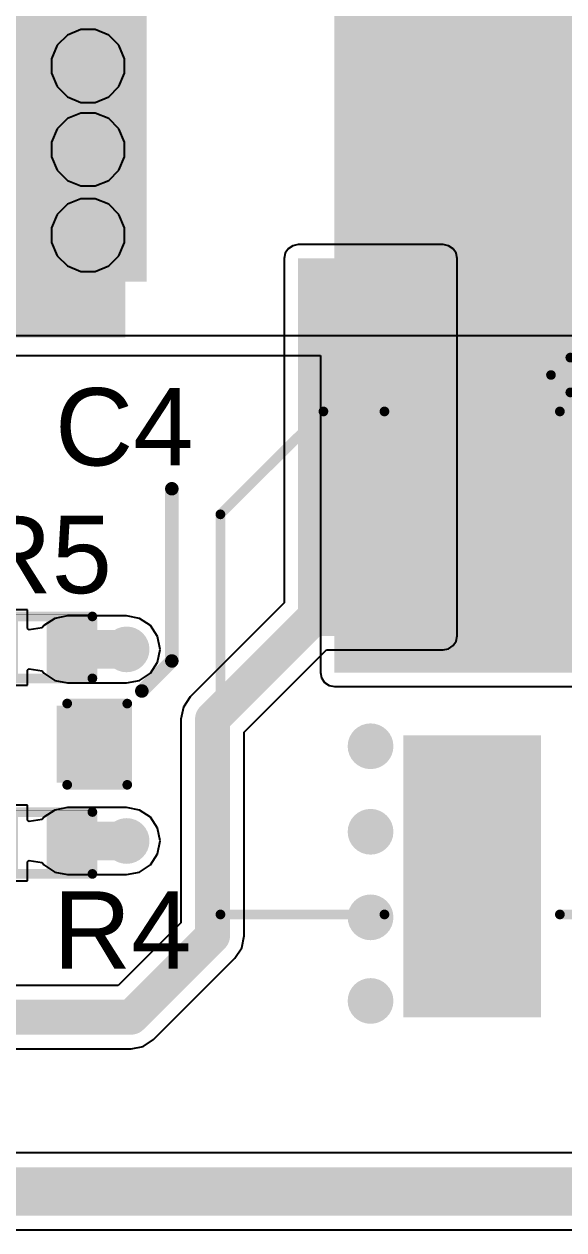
# Model space of a CAD drawing. Header units: millimetres. Extents: x 0.2 to 61.8, y 0.1 to 56.6.
# Drawn here: x 32.86 to 39.94, y 26.37 to 42.19 of the extents above; entities that cross this region are included whole.
import ezdxf

# ---------------------------------------------------------------- set-up
doc = ezdxf.new("R2010")
doc.units = ezdxf.units.MM
for name, color, linetype in [('BottomLayer', 5, 'Continuous'), ('BottomSolder', 6, 'Continuous'), ('TopLayer', 1, 'Continuous'), ('TopOverlay', 2, 'Continuous'), ('TopPaste', 8, 'Continuous'), ('TopSolder', 216, 'Continuous'), ('ViaHoleLayer', 16, 'Continuous')]:
    doc.layers.add(name, color=color, linetype=linetype)
doc.styles.add('Arial', font='', dxfattribs={"height": 0.2})
doc.styles.get('Arial').set_extended_font_data('Arial')

# ---------------------------------------------------------------- blocks, each defined once
blk = doc.blocks.new('R___0402_22')
at = {"layer": 'TopLayer'}
for points in [[(-0.699, -0.318), (-0.699, 0.318), (-0.241, 0.318), (-0.241, -0.318)], [(0.241, -0.318), (0.241, 0.318), (0.699, 0.318), (0.699, -0.318)]]:
    blk.add_hatch(color=1, dxfattribs=at).paths.add_polyline_path(points)
at = {"layer": 'TopPaste'}
for points in [[(-0.699, -0.318), (-0.699, 0.318), (-0.241, 0.318), (-0.241, -0.318)], [(0.241, -0.318), (0.241, 0.318), (0.699, 0.318), (0.699, -0.318)]]:
    blk.add_hatch(color=8, dxfattribs=at).paths.add_polyline_path(points)
at = {"layer": 'TopSolder'}
for points in [[(-0.754, -0.373), (-0.754, 0.373), (-0.186, 0.373), (-0.186, -0.373)], [(0.186, -0.373), (0.186, 0.373), (0.754, 0.373), (0.754, -0.373)]]:
    blk.add_hatch(color=216, dxfattribs=at).paths.add_polyline_path(points)
at = {"layer": 'TopOverlay'}
for points, const_width in [([(0.787, 0.406), (-0.787, 0.406)], 0.127), ([(-0.787, 0.406), (-0.787, -0.406)], 0.127), ([(0.787, 0.406), (0.787, -0.406)], 0.127), ([(0.787, -0.406), (-0.787, -0.406)], 0.127), ([(0.813, -0.432), (-0.813, -0.432)], 0.00323)]:
    blk.add_lwpolyline(points, dxfattribs=dict(at, const_width=const_width))
for points, const_width in [([(-0.819, 0.406, 1), (-0.756, 0.406, 1)], 0.0635), ([(-0.819, 0.406, 1), (-0.756, 0.406, 1)], 0.0635), ([(0.756, 0.406, 1), (0.819, 0.406, 1)], 0.0635), ([(0.756, 0.406, 1), (0.819, 0.406, 1)], 0.0635), ([(-0.819, -0.406, 1), (-0.756, -0.406, 1)], 0.0635), ([(-0.819, -0.406, 1), (-0.756, -0.406, 1)], 0.0635), ([(-0.814, -0.432, 1), (-0.812, -0.432, 1)], 0.00161), ([(0.756, -0.406, 1), (0.819, -0.406, 1)], 0.0635), ([(0.756, -0.406, 1), (0.819, -0.406, 1)], 0.0635), ([(0.812, -0.432, 1), (0.814, -0.432, 1)], 0.00161)]:
    blk.add_lwpolyline(points, format="xyb", close=True, dxfattribs=dict(at, const_width=const_width))
blk = doc.blocks.new('R___0402_23')
at = {"layer": 'TopLayer'}
for points in [[(-0.699, -0.318), (-0.699, 0.318), (-0.241, 0.318), (-0.241, -0.318)], [(0.241, -0.318), (0.241, 0.318), (0.699, 0.318), (0.699, -0.318)]]:
    blk.add_hatch(color=1, dxfattribs=at).paths.add_polyline_path(points)
at = {"layer": 'TopPaste'}
for points in [[(-0.699, -0.318), (-0.699, 0.318), (-0.241, 0.318), (-0.241, -0.318)], [(0.241, -0.318), (0.241, 0.318), (0.699, 0.318), (0.699, -0.318)]]:
    blk.add_hatch(color=8, dxfattribs=at).paths.add_polyline_path(points)
at = {"layer": 'TopSolder'}
for points in [[(-0.754, -0.373), (-0.754, 0.373), (-0.186, 0.373), (-0.186, -0.373)], [(0.186, -0.373), (0.186, 0.373), (0.754, 0.373), (0.754, -0.373)]]:
    blk.add_hatch(color=216, dxfattribs=at).paths.add_polyline_path(points)
at = {"layer": 'TopOverlay'}
for points, const_width in [([(0.787, 0.406), (-0.787, 0.406)], 0.127), ([(-0.787, 0.406), (-0.787, -0.406)], 0.127), ([(0.787, 0.406), (0.787, -0.406)], 0.127), ([(0.787, -0.406), (-0.787, -0.406)], 0.127), ([(0.813, -0.432), (-0.813, -0.432)], 0.00323)]:
    blk.add_lwpolyline(points, dxfattribs=dict(at, const_width=const_width))
for points, const_width in [([(-0.819, 0.406, 1), (-0.756, 0.406, 1)], 0.0635), ([(-0.819, 0.406, 1), (-0.756, 0.406, 1)], 0.0635), ([(0.756, 0.406, 1), (0.819, 0.406, 1)], 0.0635), ([(0.756, 0.406, 1), (0.819, 0.406, 1)], 0.0635), ([(-0.819, -0.406, 1), (-0.756, -0.406, 1)], 0.0635), ([(-0.819, -0.406, 1), (-0.756, -0.406, 1)], 0.0635), ([(-0.814, -0.432, 1), (-0.812, -0.432, 1)], 0.00161), ([(0.756, -0.406, 1), (0.819, -0.406, 1)], 0.0635), ([(0.756, -0.406, 1), (0.819, -0.406, 1)], 0.0635), ([(0.812, -0.432, 1), (0.814, -0.432, 1)], 0.00161)]:
    blk.add_lwpolyline(points, format="xyb", close=True, dxfattribs=dict(at, const_width=const_width))
blk = doc.blocks.new('SMC_46')
at = {"layer": 'TopLayer'}
for points in [[(-6, 2.15), (-1.9, 2.15), (-1.9, -2.15), (-6, -2.15)], [(1.9, 2.15), (6, 2.15), (6, -2.15), (1.9, -2.15)]]:
    blk.add_hatch(color=1, dxfattribs=at).paths.add_polyline_path(points)
at = {"layer": 'TopOverlay'}
for points in [[(-7.239, 2.235), (-3.556, 2.235), (-3.556, 3.048), (-7.239, 3.048)], [(-7.239, -2.261), (-6.096, -2.261), (-6.096, 2.26), (-7.239, 2.26)], [(-7.239, -3.048), (-3.556, -3.048), (-3.556, -2.236), (-7.239, -2.236)]]:
    blk.add_hatch(color=2, dxfattribs=at).paths.add_polyline_path(points)
at = {"layer": 'TopPaste'}
for points in [[(-6, 2.15), (-1.9, 2.15), (-1.9, -2.15), (-6, -2.15)], [(1.9, 2.15), (6, 2.15), (6, -2.15), (1.9, -2.15)]]:
    blk.add_hatch(color=8, dxfattribs=at).paths.add_polyline_path(points)
at = {"layer": 'TopSolder'}
for points in [[(-6.102, 2.252), (-1.798, 2.252), (-1.798, -2.252), (-6.102, -2.252)], [(1.798, 2.252), (6.102, 2.252), (6.102, -2.252), (1.798, -2.252)]]:
    blk.add_hatch(color=216, dxfattribs=at).paths.add_polyline_path(points)
at = {"layer": 'TopOverlay', "const_width": 0.127}
for points in [[(-3.556, 2.997), (-3.556, 2.438)], [(3.581, 2.997), (-3.556, 2.997)], [(3.581, 2.997), (3.581, 2.438)], [(-3.556, -2.438), (-3.556, -2.997)], [(3.581, -2.438), (3.581, -2.997)], [(3.581, -2.997), (-3.556, -2.997)]]:
    blk.add_lwpolyline(points, dxfattribs=at)
at = {"layer": 'TopOverlay', "const_width": 0.0635}
for points in [[(-3.588, 2.997, 1), (-3.524, 2.997, 1)], [(-3.588, 2.997, 1), (-3.524, 2.997, 1)], [(3.55, 2.997, 1), (3.613, 2.997, 1)], [(3.55, 2.997, 1), (3.613, 2.997, 1)], [(-3.588, 2.438, 1), (-3.524, 2.438, 1)], [(3.55, 2.438, 1), (3.613, 2.438, 1)], [(-3.588, -2.438, 1), (-3.524, -2.438, 1)], [(3.55, -2.438, 1), (3.613, -2.438, 1)], [(-3.588, -2.997, 1), (-3.524, -2.997, 1)], [(-3.588, -2.997, 1), (-3.524, -2.997, 1)], [(3.55, -2.997, 1), (3.613, -2.997, 1)], [(3.55, -2.997, 1), (3.613, -2.997, 1)]]:
    blk.add_lwpolyline(points, format="xyb", close=True, dxfattribs=at)
blk = doc.blocks.new('50SVPF10M_54')
at = {"layer": 'TopLayer'}
for points in [[(-4.55, 0.8), (-1.05, 0.8), (-1.05, -0.8), (-4.55, -0.8)], [(1.05, 0.8), (4.55, 0.8), (4.55, -0.8), (1.05, -0.8)]]:
    blk.add_hatch(color=1, dxfattribs=at).paths.add_polyline_path(points)
at = {"layer": 'TopPaste'}
for points in [[(-4.55, 0.8), (-1.05, 0.8), (-1.05, -0.8), (-4.55, -0.8)], [(1.05, 0.8), (4.55, 0.8), (4.55, -0.8), (1.05, -0.8)]]:
    blk.add_hatch(color=8, dxfattribs=at).paths.add_polyline_path(points)
at = {"layer": 'TopSolder'}
for points in [[(-4.652, 0.902), (-0.948, 0.902), (-0.948, -0.902), (-4.652, -0.902)], [(0.948, 0.902), (4.652, 0.902), (4.652, -0.902), (0.948, -0.902)]]:
    blk.add_hatch(color=216, dxfattribs=at).paths.add_polyline_path(points)
at = {"layer": 'TopOverlay', "const_width": 0.127}
for points in [[(-3.3, 1.95), (-1.95, 3.3)], [(3.3, 3.3), (-1.95, 3.3)], [(3.3, 1.15), (3.3, 3.3)], [(-3.3, 1.15), (-3.3, 1.95)], [(-3.779, 1.033), (-3.779, 1.567)], [(-3.55, 1.287), (-4.007, 1.287)], [(-3.3, -1.95), (-3.3, -1.15)], [(3.3, -3.3), (3.3, -1.15)], [(-1.95, -3.3), (-3.3, -1.95)], [(3.3, -3.3), (-1.95, -3.3)]]:
    blk.add_lwpolyline(points, dxfattribs=at)
at = {"layer": 'TopOverlay', "const_width": 0.0635}
for points in [[(-1.982, 3.3, 1), (-1.918, 3.3, 1)], [(-1.982, 3.3, 1), (-1.918, 3.3, 1)], [(3.268, 3.3, 1), (3.332, 3.3, 1)], [(3.268, 3.3, 1), (3.332, 3.3, 1)], [(-3.332, 1.95, 1), (-3.268, 1.95, 1)], [(-3.332, 1.95, 1), (-3.268, 1.95, 1)], [(-3.81, 1.567, 1), (-3.747, 1.567, 1)], [(-4.039, 1.287, 1), (-3.975, 1.287, 1)], [(-3.582, 1.287, 1), (-3.518, 1.287, 1)], [(-3.332, 1.15, 1), (-3.268, 1.15, 1)], [(3.268, 1.15, 1), (3.332, 1.15, 1)], [(-3.81, 1.033, 1), (-3.747, 1.033, 1)], [(-3.332, -1.15, 1), (-3.268, -1.15, 1)], [(3.268, -1.15, 1), (3.332, -1.15, 1)], [(-3.332, -1.95, 1), (-3.268, -1.95, 1)], [(-3.332, -1.95, 1), (-3.268, -1.95, 1)], [(-1.982, -3.3, 1), (-1.918, -3.3, 1)], [(-1.982, -3.3, 1), (-1.918, -3.3, 1)], [(3.268, -3.3, 1), (3.332, -3.3, 1)], [(3.268, -3.3, 1), (3.332, -3.3, 1)]]:
    blk.add_lwpolyline(points, format="xyb", close=True, dxfattribs=at)
blk = doc.blocks.new('C___0603_57')
at = {"layer": 'TopLayer'}
for points in [[(-0.381, 0.445), (-0.381, -0.445), (-1.143, -0.445), (-1.143, 0.445)], [(1.143, 0.445), (1.143, -0.445), (0.381, -0.445), (0.381, 0.445)]]:
    blk.add_hatch(color=1, dxfattribs=at).paths.add_polyline_path(points)
at = {"layer": 'TopPaste'}
for points in [[(-0.381, 0.445), (-0.381, -0.445), (-1.143, -0.445), (-1.143, 0.445)], [(1.143, 0.445), (1.143, -0.445), (0.381, -0.445), (0.381, 0.445)]]:
    blk.add_hatch(color=8, dxfattribs=at).paths.add_polyline_path(points)
at = {"layer": 'TopSolder'}
for points in [[(-0.321, 0.504), (-0.321, -0.504), (-1.203, -0.504), (-1.203, 0.504)], [(1.203, 0.504), (1.203, -0.504), (0.321, -0.504), (0.321, 0.504)]]:
    blk.add_hatch(color=216, dxfattribs=at).paths.add_polyline_path(points)
at = {"layer": 'TopOverlay', "const_width": 0.127}
for points in [[(-0.457, 0.533), (-1.245, 0.533)], [(-1.245, 0.533), (-1.245, -0.533)], [(1.245, 0.533), (0.457, 0.533)], [(1.245, 0.533), (1.245, -0.533)], [(-0.457, -0.533), (-1.245, -0.533)], [(1.245, -0.533), (0.457, -0.533)]]:
    blk.add_lwpolyline(points, dxfattribs=at)
at = {"layer": 'TopOverlay', "const_width": 0.0635}
for points in [[(-1.276, 0.533, 1), (-1.213, 0.533, 1)], [(-1.276, 0.533, 1), (-1.213, 0.533, 1)], [(-0.489, 0.533, 1), (-0.425, 0.533, 1)], [(0.425, 0.533, 1), (0.489, 0.533, 1)], [(1.213, 0.533, 1), (1.276, 0.533, 1)], [(1.213, 0.533, 1), (1.276, 0.533, 1)], [(-1.276, -0.533, 1), (-1.213, -0.533, 1)], [(-1.276, -0.533, 1), (-1.213, -0.533, 1)], [(-0.489, -0.533, 1), (-0.425, -0.533, 1)], [(0.425, -0.533, 1), (0.489, -0.533, 1)], [(1.213, -0.533, 1), (1.276, -0.533, 1)], [(1.213, -0.533, 1), (1.276, -0.533, 1)]]:
    blk.add_lwpolyline(points, format="xyb", close=True, dxfattribs=at)

msp = doc.modelspace()

# ---------------------------------------------------------------- hatches: boundary and pattern name
at = {"layer": 'BottomLayer'}
h = msp.add_hatch(color=5, dxfattribs=at)
edge = h.paths.add_edge_path()
edge.add_arc((33.7, 41.641), 0.3, 0, 360)
h = msp.add_hatch(color=5, dxfattribs=at)
edge = h.paths.add_edge_path()
edge.add_arc((33.7, 40.543), 0.3, 0, 360)
h = msp.add_hatch(color=5, dxfattribs=at)
edge = h.paths.add_edge_path()
edge.add_arc((33.7, 39.421), 0.3, 0, 360)
msp.add_hatch(color=5, dxfattribs=at).paths.add_polyline_path([(38.357, 34.162), (38.357, 39.115), (36.452, 39.115), (36.452, 34.162)])
h = msp.add_hatch(color=5, dxfattribs=at)
edge = h.paths.add_edge_path()
edge.add_arc((37.403, 38.314), 0.3, 0, 360)
h = msp.add_hatch(color=5, dxfattribs=at)
edge = h.paths.add_edge_path()
edge.add_arc((37.403, 37.192), 0.3, 0, 360)
h = msp.add_hatch(color=5, dxfattribs=at)
edge = h.paths.add_edge_path()
edge.add_arc((37.403, 36.069), 0.3, 0, 360)
h = msp.add_hatch(color=5, dxfattribs=at)
edge = h.paths.add_edge_path()
edge.add_arc((37.403, 34.972), 0.3, 0, 360)
h = msp.add_hatch(color=5, dxfattribs=at)
edge = h.paths.add_edge_path()
edge.add_arc((34.205, 33.985), 0.3, 0, 360)
h = msp.add_hatch(color=5, dxfattribs=at)
edge = h.paths.add_edge_path()
edge.add_arc((37.403, 32.714), 0.3, 0, 360)
h = msp.add_hatch(color=5, dxfattribs=at)
edge = h.paths.add_edge_path()
edge.add_arc((37.403, 31.592), 0.3, 0, 360)
h = msp.add_hatch(color=5, dxfattribs=at)
edge = h.paths.add_edge_path()
edge.add_arc((34.205, 31.471), 0.3, 0, 360)
h = msp.add_hatch(color=5, dxfattribs=at)
edge = h.paths.add_edge_path()
edge.add_arc((37.403, 30.469), 0.3, 0, 360)
h = msp.add_hatch(color=5, dxfattribs=at)
edge = h.paths.add_edge_path()
edge.add_arc((37.403, 29.372), 0.3, 0, 360)
at = {"layer": 'BottomSolder'}
h = msp.add_hatch(color=6, dxfattribs=at)
edge = h.paths.add_edge_path()
edge.add_arc((33.7, 41.641), 0.252, 0, 360)
h = msp.add_hatch(color=6, dxfattribs=at)
edge = h.paths.add_edge_path()
edge.add_arc((33.7, 40.543), 0.252, 0, 360)
h = msp.add_hatch(color=6, dxfattribs=at)
edge = h.paths.add_edge_path()
edge.add_arc((33.7, 39.421), 0.252, 0, 360)
h = msp.add_hatch(color=6, dxfattribs=at)
edge = h.paths.add_edge_path()
edge.add_arc((37.403, 38.314), 0.252, 0, 360)
h = msp.add_hatch(color=6, dxfattribs=at)
edge = h.paths.add_edge_path()
edge.add_arc((37.403, 37.192), 0.252, 0, 360)
h = msp.add_hatch(color=6, dxfattribs=at)
edge = h.paths.add_edge_path()
edge.add_arc((37.403, 36.069), 0.252, 0, 360)
h = msp.add_hatch(color=6, dxfattribs=at)
edge = h.paths.add_edge_path()
edge.add_arc((37.403, 34.972), 0.252, 0, 360)
h = msp.add_hatch(color=6, dxfattribs=at)
edge = h.paths.add_edge_path()
edge.add_arc((34.205, 33.985), 0.15, 0, 360)
h = msp.add_hatch(color=6, dxfattribs=at)
edge = h.paths.add_edge_path()
edge.add_arc((37.403, 32.714), 0.252, 0, 360)
h = msp.add_hatch(color=6, dxfattribs=at)
edge = h.paths.add_edge_path()
edge.add_arc((37.403, 31.592), 0.252, 0, 360)
h = msp.add_hatch(color=6, dxfattribs=at)
edge = h.paths.add_edge_path()
edge.add_arc((34.205, 31.471), 0.15, 0, 360)
h = msp.add_hatch(color=6, dxfattribs=at)
edge = h.paths.add_edge_path()
edge.add_arc((37.403, 30.469), 0.252, 0, 360)
h = msp.add_hatch(color=6, dxfattribs=at)
edge = h.paths.add_edge_path()
edge.add_arc((37.403, 29.372), 0.252, 0, 360)
at = {"layer": 'TopLayer'}
for points in [[(36.929, 33.68), (41.021, 33.68), (41.021, 53.289), (36.929, 53.289)], [(28.067, 49.454), (28.067, 38.811), (34.468, 38.811), (34.468, 49.454)], [(37.919, 33.68), (46.555, 33.68), (46.555, 34.544), (37.919, 34.544)]]:
    msp.add_hatch(color=1, dxfattribs=at).paths.add_polyline_path(points)
h = msp.add_hatch(color=1, dxfattribs=at)
edge = h.paths.add_edge_path()
edge.add_arc((33.7, 41.641), 0.3, 0, 360)
h = msp.add_hatch(color=1, dxfattribs=at)
edge = h.paths.add_edge_path()
edge.add_arc((33.7, 40.543), 0.3, 0, 360)
h = msp.add_hatch(color=1, dxfattribs=at)
edge = h.paths.add_edge_path()
edge.add_arc((33.7, 39.421), 0.3, 0, 360)
h = msp.add_hatch(color=1, dxfattribs=at)
edge = h.paths.add_edge_path()
edge.add_arc((37.403, 38.314), 0.3, 0, 360)
h = msp.add_hatch(color=1, dxfattribs=at)
edge = h.paths.add_edge_path()
edge.add_arc((37.403, 37.192), 0.3, 0, 360)
h = msp.add_hatch(color=1, dxfattribs=at)
edge = h.paths.add_edge_path()
edge.add_arc((37.403, 36.069), 0.3, 0, 360)
h = msp.add_hatch(color=1, dxfattribs=at)
edge = h.paths.add_edge_path()
edge.add_arc((37.403, 34.972), 0.3, 0, 360)
h = msp.add_hatch(color=1, dxfattribs=at)
edge = h.paths.add_edge_path()
edge.add_arc((34.205, 33.985), 0.3, 0, 360)
h = msp.add_hatch(color=1, dxfattribs=at)
edge = h.paths.add_edge_path()
edge.add_arc((37.403, 32.714), 0.3, 0, 360)
h = msp.add_hatch(color=1, dxfattribs=at)
edge = h.paths.add_edge_path()
edge.add_arc((37.403, 31.592), 0.3, 0, 360)
h = msp.add_hatch(color=1, dxfattribs=at)
edge = h.paths.add_edge_path()
edge.add_arc((34.205, 31.471), 0.3, 0, 360)
h = msp.add_hatch(color=1, dxfattribs=at)
edge = h.paths.add_edge_path()
edge.add_arc((37.403, 30.469), 0.3, 0, 360)
h = msp.add_hatch(color=1, dxfattribs=at)
edge = h.paths.add_edge_path()
edge.add_arc((37.403, 29.372), 0.3, 0, 360)
at = {"layer": 'TopSolder'}
h = msp.add_hatch(color=216, dxfattribs=at)
edge = h.paths.add_edge_path()
edge.add_arc((33.7, 41.641), 0.252, 0, 360)
h = msp.add_hatch(color=216, dxfattribs=at)
edge = h.paths.add_edge_path()
edge.add_arc((33.7, 40.543), 0.252, 0, 360)
h = msp.add_hatch(color=216, dxfattribs=at)
edge = h.paths.add_edge_path()
edge.add_arc((33.7, 39.421), 0.252, 0, 360)
h = msp.add_hatch(color=216, dxfattribs=at)
edge = h.paths.add_edge_path()
edge.add_arc((37.403, 38.314), 0.252, 0, 360)
h = msp.add_hatch(color=216, dxfattribs=at)
edge = h.paths.add_edge_path()
edge.add_arc((37.403, 37.192), 0.252, 0, 360)
h = msp.add_hatch(color=216, dxfattribs=at)
edge = h.paths.add_edge_path()
edge.add_arc((37.403, 36.069), 0.252, 0, 360)
h = msp.add_hatch(color=216, dxfattribs=at)
edge = h.paths.add_edge_path()
edge.add_arc((37.403, 34.972), 0.252, 0, 360)
h = msp.add_hatch(color=216, dxfattribs=at)
edge = h.paths.add_edge_path()
edge.add_arc((34.205, 33.985), 0.15, 0, 360)
h = msp.add_hatch(color=216, dxfattribs=at)
edge = h.paths.add_edge_path()
edge.add_arc((37.403, 32.714), 0.252, 0, 360)
h = msp.add_hatch(color=216, dxfattribs=at)
edge = h.paths.add_edge_path()
edge.add_arc((37.403, 31.592), 0.252, 0, 360)
h = msp.add_hatch(color=216, dxfattribs=at)
edge = h.paths.add_edge_path()
edge.add_arc((34.205, 31.471), 0.15, 0, 360)
h = msp.add_hatch(color=216, dxfattribs=at)
edge = h.paths.add_edge_path()
edge.add_arc((37.403, 30.469), 0.252, 0, 360)
h = msp.add_hatch(color=216, dxfattribs=at)
edge = h.paths.add_edge_path()
edge.add_arc((37.403, 29.372), 0.252, 0, 360)
at = {"layer": 'ViaHoleLayer'}
h = msp.add_hatch(color=16, dxfattribs=at)
edge = h.paths.add_edge_path()
edge.add_arc((33.7, 41.641), 0.15, 0, 360)
h = msp.add_hatch(color=16, dxfattribs=at)
edge = h.paths.add_edge_path()
edge.add_arc((33.7, 40.543), 0.15, 0, 360)
h = msp.add_hatch(color=16, dxfattribs=at)
edge = h.paths.add_edge_path()
edge.add_arc((33.7, 39.421), 0.15, 0, 360)
h = msp.add_hatch(color=16, dxfattribs=at)
edge = h.paths.add_edge_path()
edge.add_arc((37.403, 38.314), 0.15, 0, 360)
h = msp.add_hatch(color=16, dxfattribs=at)
edge = h.paths.add_edge_path()
edge.add_arc((37.403, 37.192), 0.15, 0, 360)
h = msp.add_hatch(color=16, dxfattribs=at)
edge = h.paths.add_edge_path()
edge.add_arc((37.403, 36.069), 0.15, 0, 360)
h = msp.add_hatch(color=16, dxfattribs=at)
edge = h.paths.add_edge_path()
edge.add_arc((37.403, 34.972), 0.15, 0, 360)
h = msp.add_hatch(color=16, dxfattribs=at)
edge = h.paths.add_edge_path()
edge.add_arc((34.205, 33.985), 0.15, 0, 360)
h = msp.add_hatch(color=16, dxfattribs=at)
edge = h.paths.add_edge_path()
edge.add_arc((37.403, 32.714), 0.15, 0, 360)
h = msp.add_hatch(color=16, dxfattribs=at)
edge = h.paths.add_edge_path()
edge.add_arc((37.403, 31.592), 0.15, 0, 360)
h = msp.add_hatch(color=16, dxfattribs=at)
edge = h.paths.add_edge_path()
edge.add_arc((34.205, 31.471), 0.15, 0, 360)
h = msp.add_hatch(color=16, dxfattribs=at)
edge = h.paths.add_edge_path()
edge.add_arc((37.403, 30.469), 0.15, 0, 360)
h = msp.add_hatch(color=16, dxfattribs=at)
edge = h.paths.add_edge_path()
edge.add_arc((37.403, 29.372), 0.15, 0, 360)

# ---------------------------------------------------------------- linework, layer by layer
at = {"layer": 'BottomLayer'}
for p, q in [((33.605, 42.119), (33.429, 42.046)), ((33.795, 42.119), (33.605, 42.119)), ((33.971, 42.046), (33.795, 42.119)), ((33.429, 42.046), (33.295, 41.911)), ((34.105, 41.911), (33.971, 42.046)), ((33.295, 41.911), (33.222, 41.736)), ((34.178, 41.736), (34.105, 41.911)), ((33.222, 41.736), (33.222, 41.546)), ((34.178, 41.546), (34.178, 41.736)), ((33.222, 41.546), (33.295, 41.37)), ((34.105, 41.37), (34.178, 41.546)), ((33.295, 41.37), (33.429, 41.236)), ((33.971, 41.236), (34.105, 41.37)), ((33.429, 41.236), (33.605, 41.163)), ((33.605, 41.163), (33.795, 41.163)), ((33.795, 41.163), (33.971, 41.236)), ((33.605, 41.021), (33.429, 40.949)), ((33.795, 41.021), (33.605, 41.021)), ((33.971, 40.949), (33.795, 41.021)), ((33.429, 40.949), (33.295, 40.814)), ((34.105, 40.814), (33.971, 40.949)), ((33.295, 40.814), (33.222, 40.639)), ((34.178, 40.639), (34.105, 40.814)), ((33.222, 40.639), (33.222, 40.448)), ((34.178, 40.448), (34.178, 40.639)), ((33.222, 40.448), (33.295, 40.273)), ((34.105, 40.273), (34.178, 40.448)), ((33.295, 40.273), (33.429, 40.138)), ((33.971, 40.138), (34.105, 40.273)), ((33.429, 40.138), (33.605, 40.066)), ((33.605, 40.066), (33.795, 40.066)), ((33.795, 40.066), (33.971, 40.138)), ((33.605, 39.899), (33.429, 39.826)), ((33.795, 39.899), (33.605, 39.899)), ((33.971, 39.826), (33.795, 39.899)), ((33.429, 39.826), (33.295, 39.691)), ((34.105, 39.691), (33.971, 39.826)), ((33.295, 39.691), (33.222, 39.516)), ((34.178, 39.516), (34.105, 39.691)), ((33.222, 39.516), (33.222, 39.326)), ((34.178, 39.326), (34.178, 39.516)), ((33.222, 39.326), (33.295, 39.15)), ((34.105, 39.15), (34.178, 39.326)), ((36.323, 39.243), (36.284, 39.184)), ((36.382, 39.282), (36.323, 39.243)), ((36.452, 39.296), (36.382, 39.282)), ((38.357, 39.296), (36.452, 39.296)), ((38.426, 39.282), (38.357, 39.296)), ((38.485, 39.243), (38.426, 39.282)), ((38.524, 39.184), (38.485, 39.243)), ((33.295, 39.15), (33.429, 39.016)), ((33.971, 39.016), (34.105, 39.15)), ((36.284, 39.184), (36.27, 39.115)), ((36.27, 39.115), (36.27, 34.596)), ((38.538, 39.115), (38.524, 39.184)), ((38.538, 34.162), (38.538, 39.115)), ((33.429, 39.016), (33.605, 38.943)), ((33.605, 38.943), (33.795, 38.943)), ((33.795, 38.943), (33.971, 39.016)), ((36.27, 34.596), (35.038, 33.364)), ((38.426, 33.994), (38.485, 34.034)), ((38.485, 34.034), (38.524, 34.093)), ((38.524, 34.093), (38.538, 34.162)), ((35.746, 32.899), (36.827, 33.981)), ((36.827, 33.981), (38.357, 33.981)), ((38.357, 33.981), (38.426, 33.994)), ((34.949, 33.229), (34.917, 33.071)), ((35.038, 33.364), (34.949, 33.229)), ((34.917, 33.071), (34.917, 30.398)), ((35.746, 30.226), (35.746, 32.899)), ((34.917, 30.398), (34.093, 29.574)), ((35.714, 30.067), (35.746, 30.226)), ((35.624, 29.933), (35.714, 30.067)), ((34.558, 28.866), (35.624, 29.933)), ((34.093, 29.574), (30.614, 29.574)), ((34.423, 28.776), (34.558, 28.866)), ((30.614, 28.745), (34.265, 28.745)), ((34.265, 28.745), (34.423, 28.776)), ((49.301, 27.378), (6.661, 27.378)), ((29.375, 26.368), (49.092, 26.368))]:
    msp.add_line(p, q, dxfattribs=at)
for points, const_width in [([(36.678, 34.4), (36.728, 34.45)], 0.457), ([(36.728, 34.45), (36.728, 34.468)], 0.457), ([(35.331, 33.071), (36.66, 34.4)], 0.457), ([(36.66, 34.4), (36.678, 34.4)], 0.457), ([(35.331, 30.226), (35.331, 33.071)], 0.457), ([(34.265, 29.159), (35.331, 30.226)], 0.457), ([(30.366, 29.159), (34.265, 29.159)], 0.457), ([(6.452, 26.873), (49.301, 26.873)], 0.635)]:
    msp.add_lwpolyline(points, dxfattribs=dict(at, const_width=const_width))
at = {"layer": 'BottomLayer', "const_width": 0.229}
for points in [[(36.614, 34.468, 1), (36.843, 34.468, 1)], [(36.614, 34.45, 1), (36.843, 34.45, 1)], [(36.614, 34.45, 1), (36.843, 34.45, 1)], [(36.546, 34.4, 1), (36.775, 34.4, 1)], [(36.546, 34.4, 1), (36.775, 34.4, 1)], [(36.563, 34.4, 1), (36.792, 34.4, 1)], [(36.563, 34.4, 1), (36.792, 34.4, 1)], [(35.217, 33.071, 1), (35.446, 33.071, 1)], [(35.217, 33.071, 1), (35.446, 33.071, 1)], [(35.217, 30.226, 1), (35.446, 30.226, 1)], [(35.217, 30.226, 1), (35.446, 30.226, 1)], [(34.15, 29.159, 1), (34.379, 29.159, 1)], [(34.15, 29.159, 1), (34.379, 29.159, 1)]]:
    msp.add_lwpolyline(points, format="xyb", close=True, dxfattribs=at)
at = {"layer": 'TopLayer'}
for p, q in [((40.792, 38.1), (27.949, 38.1)), ((30.526, 37.841), (36.748, 37.841)), ((36.748, 37.841), (36.748, 33.68)), ((32.906, 34.506), (32.093, 34.506)), ((32.906, 34.257), (32.906, 34.506)), ((33.262, 34.392), (33.119, 34.297)), ((33.431, 34.425), (33.262, 34.392)), ((34.205, 34.425), (33.431, 34.425)), ((34.374, 34.392), (34.205, 34.425)), ((34.517, 34.297), (34.374, 34.392)), ((32.929, 34.24), (32.906, 34.257)), ((33.1, 34.268), (32.929, 34.24)), ((33.119, 34.297), (33.1, 34.268)), ((34.612, 34.154), (34.517, 34.297)), ((34.646, 33.985), (34.612, 34.154)), ((34.612, 33.817), (34.646, 33.985)), ((32.906, 33.713), (32.929, 33.731)), ((32.906, 33.515), (32.906, 33.713)), ((32.929, 33.731), (33.1, 33.702)), ((33.1, 33.702), (33.119, 33.674)), ((34.517, 33.674), (34.612, 33.817)), ((33.119, 33.674), (33.262, 33.578)), ((33.262, 33.578), (33.431, 33.545)), ((33.431, 33.545), (34.205, 33.545)), ((34.205, 33.545), (34.374, 33.578)), ((34.374, 33.578), (34.517, 33.674)), ((36.748, 33.68), (36.761, 33.611)), ((36.761, 33.611), (36.801, 33.552)), ((36.801, 33.552), (36.859, 33.513)), ((32.093, 33.515), (32.906, 33.515)), ((36.859, 33.513), (36.929, 33.499)), ((36.929, 33.499), (46.555, 33.499)), ((32.906, 31.941), (32.093, 31.941)), ((32.906, 31.743), (32.906, 31.941)), ((33.262, 31.877), (33.119, 31.782)), ((33.431, 31.911), (33.262, 31.877)), ((34.205, 31.911), (33.431, 31.911)), ((34.374, 31.877), (34.205, 31.911)), ((34.517, 31.782), (34.374, 31.877)), ((32.929, 31.725), (32.906, 31.743)), ((33.1, 31.753), (32.929, 31.725)), ((33.119, 31.782), (33.1, 31.753)), ((34.612, 31.639), (34.517, 31.782)), ((34.646, 31.471), (34.612, 31.639)), ((34.612, 31.302), (34.646, 31.471)), ((32.906, 31.199), (32.929, 31.216)), ((32.906, 30.95), (32.906, 31.199)), ((32.929, 31.216), (33.1, 31.188)), ((33.1, 31.188), (33.119, 31.159)), ((34.517, 31.159), (34.612, 31.302)), ((33.119, 31.159), (33.262, 31.064)), ((33.262, 31.064), (33.431, 31.03)), ((33.431, 31.03), (34.205, 31.03)), ((34.205, 31.03), (34.374, 31.064)), ((34.374, 31.064), (34.517, 31.159)), ((32.093, 30.95), (32.906, 30.95))]:
    msp.add_line(p, q, dxfattribs=at)
at = {"layer": 'TopLayer', "const_width": 0.508}
for points in [[(33.431, 33.985), (34.205, 33.985)], [(33.431, 31.471), (34.205, 31.471)]]:
    msp.add_lwpolyline(points, dxfattribs=at)
at = {"layer": 'TopLayer', "const_width": 0.254}
for points in [[(33.304, 33.985, 1), (33.558, 33.985, 1)], [(34.078, 33.985, 1), (34.332, 33.985, 1)], [(33.304, 31.471, 1), (33.558, 31.471, 1)], [(34.078, 31.471, 1), (34.332, 31.471, 1)]]:
    msp.add_lwpolyline(points, format="xyb", close=True, dxfattribs=at)
at = {"layer": 'TopOverlay', "const_width": 0.178}
for points in [[(34.798, 33.833), (34.798, 36.093)], [(34.404, 33.439), (34.798, 33.833)]]:
    msp.add_lwpolyline(points, dxfattribs=at)
at = {"layer": 'TopOverlay', "const_width": 0.0889}
for points in [[(34.754, 36.093, 1), (34.842, 36.093, 1)], [(34.754, 33.833, 1), (34.842, 33.833, 1)], [(34.754, 33.833, 1), (34.842, 33.833, 1)], [(34.36, 33.439, 1), (34.449, 33.439, 1)]]:
    msp.add_lwpolyline(points, format="xyb", close=True, dxfattribs=at)

# ---------------------------------------------------------------- block references
for name, p, rotation in [('SMC_46', (26.949, 41.123), 180), ('50SVPF10M_54', (38.735, 33.807), 270), ('R___0402_22', (32.969, 34.011), 180), ('C___0603_57', (32.969, 32.741), 180), ('R___0402_23', (32.969, 31.445), 180)]:
    msp.add_blockref(name, p, dxfattribs=dict(rotation=rotation))

# ---------------------------------------------------------------- texts
at = {"layer": 'TopOverlay', "style": 'Arial'}
for s, p in [('C4', (33.266, 36.398)), ('R5', (32.199, 34.722))]:
    msp.add_text(s, height=1.016, rotation=360, dxfattribs=at).set_placement(p)
msp.add_text('R4', height=1.016, dxfattribs=at).set_placement((33.24, 29.794))

doc.saveas('drawing.dxf')
